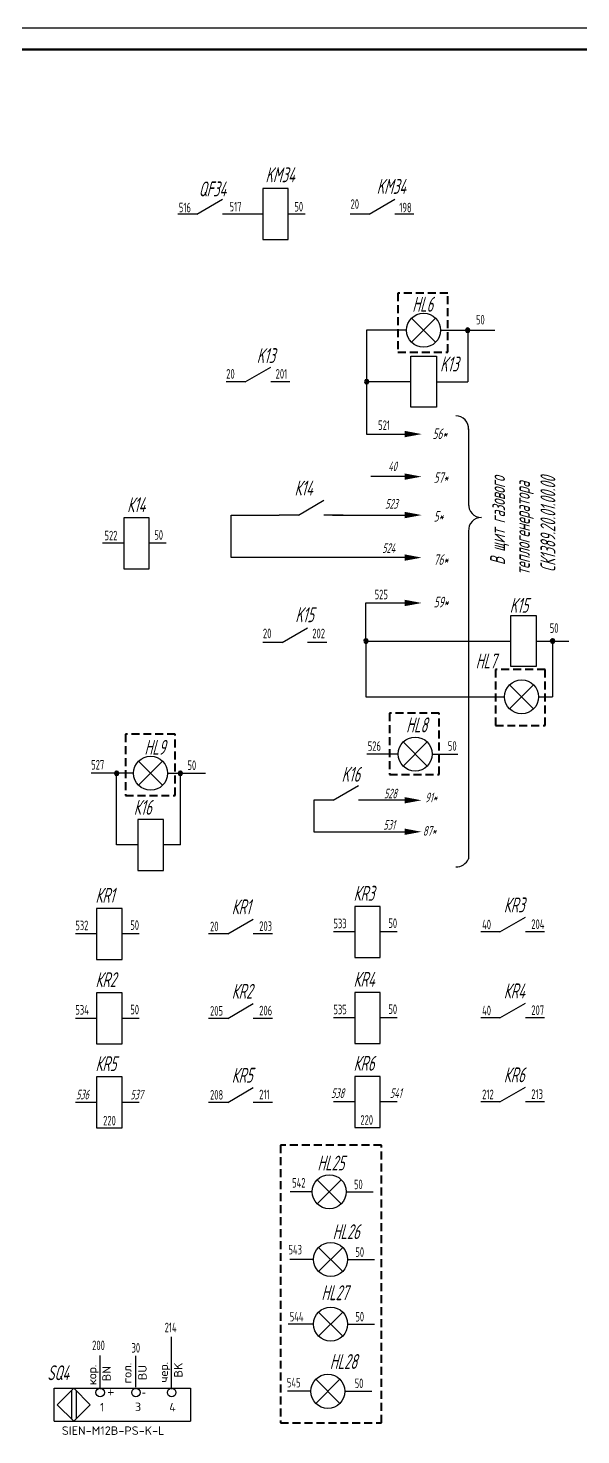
# Model space of a CAD drawing. Header units: millimetres. Extents: x 294 to 6216, y -3442 to 2720.
# Drawn here: x 2279.7 to 2409.6, y 478.6 to 809.3 of the extents above; entities that cross this region are included whole.
import ezdxf

# ---------------------------------------------------------------- set-up
doc = ezdxf.new("R2010")
doc.units = ezdxf.units.MM
doc.header["$LTSCALE"] = 15
for name, pattern in [('DOT', [0.25, 0, -0.25]), ('HIDDEN2', [0.1875, 0.125, -0.0625]), ('K5LT_BASIC', [0])]:
    doc.linetypes.add(name, pattern=pattern)
for name, color, linetype, lineweight in [('0.35 TEXT', 7, 'Continuous', 35), ('0.4 ТЕКСТ', 7, 'Continuous', 40), ('LWT 0.6', 7, 'Continuous', 50), ('LWT 0.7', 7, 'Continuous', 70)]:
    doc.layers.add(name, color=color, linetype=linetype, lineweight=lineweight)
doc.styles.add('33', font='gost.shx', dxfattribs={"width": 0.75, "oblique": 15, "height": 2.5})
doc.styles.add('34', font='gost.shx', dxfattribs={"width": 0.75, "oblique": 15, "height": 3.5})
doc.styles.add('OPIS', font='TXT.SHX', dxfattribs={"height": 1.5})
doc.styles.add('OPSI', font='ISI-ROMANS_PL.SHX', dxfattribs={"height": 1.5})

# ---------------------------------------------------------------- blocks, each defined once
blk = doc.blocks.new('Реле')
at = {"linetype": 'K5LT_BASIC'}
for p, q in [((5, 6), (5, -6)), ((11, 6), (5, 6)), ((11, -6), (11, 6)), ((5, 0), (0, 0)), ((15, 0), (11, 0)), ((5, -6), (11, -6))]:
    blk.add_line(p, q, dxfattribs=at)
blk = doc.blocks.new('НР контакт')
at = {"linetype": 'K5LT_BASIC'}
for p, q in [((4.5, 0), (10.5, 3.46)), ((4.5, 0), (0, 0)), ((15, 0), (10.5, 0))]:
    blk.add_line(p, q, dxfattribs=at)

msp = doc.modelspace()

# ---------------------------------------------------------------- linework, layer by layer
for p, q in [((2675.845, 809.294, -0.041), (1625.845, 809.294, -0.041)), ((2369.804, 735.447, -0.041), (2375.461, 741.104, -0.041)), ((2369.804, 741.104, -0.041), (2375.461, 735.447, -0.041)), ((2368.633, 738.276, -0.041), (2359.246, 738.276, -0.041)), ((2359.246, 738.276, -0.041), (2359.246, 730.152, -0.041)), ((2376.633, 738.276, -0.041), (2389.377, 738.276, -0.041)), ((2383.005, 738.276, -0.041), (2383.005, 726.173, -0.041)), ((2369.633, 720.173, -0.041), (2369.633, 732.173, -0.041)), ((2369.633, 732.173, -0.041), (2375.633, 732.173, -0.041)), ((2375.633, 732.173, -0.041), (2375.633, 720.173, -0.041)), ((2359.246, 730.152, -0.041), (2359.246, 713.867, -0.041)), ((2369.633, 726.173, -0.041), (2359.246, 726.173, -0.041)), ((2375.633, 726.173, -0.041), (2383.005, 726.173, -0.041)), ((2375.633, 720.173, -0.041), (2369.633, 720.173, -0.041)), ((2383.214, 715.133, -0.041), (2383.214, 697.061, -0.041)), ((2359.246, 713.867, -0.041), (2368.198, 713.867, -0.041)), ((2368.165, 703.867, -0.041), (2360.2, 703.867, -0.041)), ((2327.377, 694.832, -0.041), (2338.707, 694.832, -0.041)), ((2327.377, 684.832, -0.041), (2327.377, 694.832, -0.041)), ((2351.203, 694.832, -0.041), (2368.198, 694.832, -0.041)), ((2383.214, 691.047, -0.041), (2383.214, 613.98, -0.041)), ((2368.187, 684.832, -0.041), (2327.377, 684.832, -0.041)), ((2359.074, 665.206, -0.041), (2359.074, 674.163, -0.041)), ((2359.074, 674.163, -0.041), (2368.198, 674.163, -0.041)), ((2393.137, 659.206, -0.041), (2393.137, 671.206, -0.041)), ((2393.137, 671.206, -0.041), (2399.137, 671.206, -0.041)), ((2399.137, 671.206, -0.041), (2399.137, 659.206, -0.041)), ((2359.074, 665.206, -0.041), (2393.137, 665.206, -0.041)), ((2359.074, 665.206, -0.041), (2359.074, 652.086, -0.041)), ((2399.137, 665.206, -0.041), (2406.774, 665.206, -0.041)), ((2402.956, 665.206, -0.041), (2402.956, 652.086, -0.041)), ((2399.137, 659.206, -0.041), (2393.137, 659.206, -0.041)), ((2392.858, 649.258, -0.041), (2398.515, 654.915, -0.041)), ((2392.858, 654.915, -0.041), (2398.515, 649.258, -0.041)), ((2359.074, 652.086, -0.041), (2391.686, 652.086, -0.041)), ((2399.686, 652.086, -0.041), (2402.956, 652.086, -0.041)), ((2366.667, 638.656, -0.041), (2359.317, 638.656, -0.041)), ((2367.838, 635.828, -0.041), (2373.495, 641.485, -0.041)), ((2367.838, 641.485, -0.041), (2373.495, 635.828, -0.041)), ((2374.667, 638.656, -0.041), (2380.668, 638.656, -0.041)), ((2305.627, 631.299, -0.041), (2311.284, 636.956, -0.041)), ((2305.627, 636.956, -0.041), (2311.284, 631.299, -0.041)), ((2304.455, 634.127, -0.041), (2294.469, 634.127, -0.041)), ((2300.455, 617.279, -0.041), (2300.455, 634.127, -0.041)), ((2312.455, 634.127, -0.041), (2321.319, 634.127, -0.041)), ((2315.455, 617.279, -0.041), (2315.455, 634.127, -0.041)), ((2346.867, 627.785, -0.041), (2346.867, 620.38, -0.041)), ((2368.149, 627.785, -0.041), (2361.867, 627.785, -0.041)), ((2346.867, 620.38, -0.041), (2368.149, 620.38, -0.041)), ((2346.453, 535.765, -0.041), (2341.259, 535.765, -0.041)), ((2347.624, 532.937, -0.041), (2353.281, 538.593, -0.041)), ((2347.624, 538.593, -0.041), (2353.281, 532.937, -0.041)), ((2354.453, 535.765, -0.041), (2360.781, 535.765, -0.041)), ((2347.955, 517.024, -0.041), (2353.611, 522.681, -0.041)), ((2347.955, 522.681, -0.041), (2353.611, 517.024, -0.041)), ((2346.783, 519.853, -0.041), (2341.178, 519.853, -0.041)), ((2354.783, 519.853, -0.041), (2361.112, 519.853, -0.041)), ((2347.955, 501.819, -0.041), (2353.611, 507.476, -0.041)), ((2347.955, 507.476, -0.041), (2353.611, 501.819, -0.041)), ((2346.783, 504.648, -0.041), (2340.817, 504.648, -0.041)), ((2354.783, 504.648, -0.041), (2361.112, 504.648, -0.041)), ((2313.402, 489.581, -0.041), (2313.402, 501.637, -0.041)), ((2296.596, 489.581, -0.041), (2296.596, 497.264, -0.041)), ((2304.999, 489.812, -0.041), (2304.999, 497.212, -0.041)), ((2285.785, 489.549, -0.041), (2317.836, 489.549, -0.041)), ((2285.785, 481.813, -0.041), (2285.785, 489.549, -0.041)), ((2290.389, 489.549, -0.041), (2286.521, 485.681, -0.041)), ((2290.389, 489.549, -0.041), (2294.257, 485.681, -0.041)), ((2296.596, 489.549, -0.041), (2296.596, 489.318, -0.041)), ((2304.999, 489.549, -0.041), (2304.999, 489.318, -0.041)), ((2313.402, 489.549, -0.041), (2313.402, 489.318, -0.041)), ((2317.836, 489.549, -0.041), (2317.836, 481.813, -0.041)), ((2347.301, 486.009, -0.041), (2352.958, 491.666, -0.041)), ((2347.301, 491.666, -0.041), (2352.958, 486.009, -0.041)), ((2289.857, 489.017, -0.041), (2289.857, 482.345, -0.041)), ((2290.921, 489.017, -0.041), (2290.921, 482.345, -0.041)), ((2346.13, 488.838, -0.041), (2340.604, 488.838, -0.041)), ((2354.13, 488.838, -0.041), (2360.502, 488.838, -0.041)), ((2286.521, 485.681, -0.041), (2290.389, 481.813, -0.041)), ((2294.257, 485.681, -0.041), (2290.389, 481.813, -0.041)), ((2285.785, 481.813, -0.041), (2317.836, 481.813, -0.041))]:
    msp.add_line(p, q)
at = {"elevation": -0.041}
for points in [[(2368.198, 713.867, 1.5, 0, 0), (2372.198, 713.862, 0, 0, 0)], [(2368.165, 703.867, 1.5, 0, 0), (2372.165, 703.862, 0, 0, 0)], [(2368.198, 694.832, 1.5, 0, 0), (2372.198, 694.827, 0, 0, 0)], [(2368.187, 684.832, 1.5, 0, 0), (2372.187, 684.827, 0, 0, 0)], [(2368.198, 674.163, 1.5, 0, 0), (2372.198, 674.158, 0, 0, 0)], [(2368.149, 627.785, 1.5, 0, 0), (2372.148, 627.78, 0, 0, 0)], [(2368.149, 620.38, 1.5, 0, 0), (2372.148, 620.375, 0, 0, 0)]]:
    msp.add_lwpolyline(points, format="xyseb", dxfattribs=at)
for centre, radius in [((2372.633, 738.276, -0.041), 4), ((2395.686, 652.086, -0.041), 4), ((2370.667, 638.656, -0.041), 4), ((2308.455, 634.127, -0.041), 4), ((2350.453, 535.765, -0.041), 4), ((2350.783, 519.853, -0.041), 4), ((2350.783, 504.648, -0.041), 4), ((2350.13, 488.838, -0.041), 4), ((2296.596, 488.549, -0.041), 1), ((2304.999, 488.549, -0.041), 1), ((2313.402, 488.549, -0.041), 1)]:
    msp.add_circle(centre, radius)
for centre, radius, start, end in [((2380.214, 715.133, -0.041), 3.007, 356.11247, 90), ((2386.214, 697.265, -0.041), 3.007, 176.11247, 270), ((2386.214, 691.251, -0.041), 3.007, 90, 183.88753), ((2380.282, 615.382, -0.041), 3.25, 268.78817, 334.43044)]:
    msp.add_arc(centre, radius, start, end)
at = {"layer": '0.4 ТЕКСТ', "linetype": 'HIDDEN2', "elevation": -0.02}
for points in [[(2366.614, 733.158), (2378.323, 733.158), (2378.323, 746.982), (2366.614, 746.982)], [(2389.512, 645.398), (2401.221, 645.398), (2401.221, 658.487), (2389.512, 658.487)], [(2364.617, 633.848), (2376.327, 633.848), (2376.327, 648.225), (2364.617, 648.225)], [(2302.538, 628.909), (2314.247, 628.909), (2314.247, 643.286), (2302.538, 643.286)], [(2339.002, 481.459), (2362.747, 481.459), (2362.747, 546.668), (2339.002, 546.668)]]:
    msp.add_lwpolyline(points, close=True, dxfattribs=at)
at = {"layer": 'LWT 0.6'}
msp.add_line((1645.845, 804.294, -0.041), (2670.845, 804.294, -0.041), dxfattribs=at)
at = {"layer": 'LWT 0.7'}
for centre, start, end in [((2383.005, 738.276, -0.041), 0, 180), ((2383.005, 738.276, -0.041), 180, 0), ((2359.246, 726.173, -0.041), 0, 180), ((2359.246, 726.173, -0.041), 180, 0), ((2359.074, 665.206, -0.041), 0, 180), ((2359.074, 665.206, -0.041), 180, 0), ((2402.956, 665.206, -0.041), 0, 180), ((2402.956, 665.206, -0.041), 180, 0), ((2300.455, 634.127, -0.041), 0, 180), ((2300.455, 634.127, -0.041), 180, 0), ((2315.455, 634.127, -0.041), 0, 180), ((2315.455, 634.127, -0.041), 180, 0)]:
    msp.add_arc(centre, 0.375, start, end, dxfattribs=at)

# ---------------------------------------------------------------- block references
for name, p in [('Реле', (2329.824, 765.595, -0.041)), ('НР контакт', (2314.824, 765.595, -0.041)), ('НР контакт', (2355.376, 765.595, -0.041)), ('НР контакт', (2326.218, 726.173, -0.041)), ('НР контакт', (2338.707, 694.832, -0.041)), ('Реле', (2297.119, 688.198, -0.041)), ('НР контакт', (2334.854, 664.869, -0.041)), ('НР контакт', (2346.867, 627.785, -0.041)), ('Реле', (2300.455, 617.279, -0.041)), ('Реле', (2290.765, 596.363, -0.041)), ('Реле', (2351.448, 596.816, -0.041)), ('НР контакт', (2322.09, 596.363, -0.041)), ('НР контакт', (2386.063, 596.816, -0.041)), ('Реле', (2290.765, 576.51, -0.041)), ('Реле', (2351.448, 576.606, -0.041)), ('НР контакт', (2322.09, 576.51, -0.041)), ('НР контакт', (2386.063, 576.606, -0.041)), ('Реле', (2290.765, 556.773, -0.041)), ('Реле', (2351.448, 556.869, -0.041)), ('НР контакт', (2322.09, 556.773, -0.041)), ('НР контакт', (2386.063, 556.869, -0.041))]:
    msp.add_blockref(name, p)

# ---------------------------------------------------------------- texts
at = {"lineweight": 0, "char_height": 2, "width": 19.057, "attachment_point": 1, "rotation": 90, "style": 'OPIS'}
for s, insert in [('кор.', (2293.688, 490.284, -0.041)), ('BN', (2297.099, 491.21, -0.041)), ('гол.', (2301.946, 490.682, -0.041)), ('BU', (2305.527, 491.46, -0.041)), ('чер.', (2310.519, 490.908, -0.041)), ('BK', (2313.955, 492.084, -0.041))]:
    msp.add_mtext(s, dxfattribs=dict(at, insert=insert))
at = {"linetype": 'DOT', "char_height": 2, "width": 1.7, "attachment_point": 1, "style": 'OPSI'}
for s, insert in [('+', (2298.302, 489.604, -0.041)), ('-', (2306.403, 489.665, -0.041))]:
    msp.add_mtext(s, dxfattribs=dict(at, insert=insert))
at = {"lineweight": 0, "insert": (2287.573, 480.604, -0.041), "char_height": 2, "width": 19.05703, "attachment_point": 1, "style": 'OPIS'}
msp.add_mtext('SIEN-M12B-PS-K-L', dxfattribs=at)
at = {"style": 'OPIS', "flags": 4}
for tag, p in [('3', (2304.77, 484.183, -0.041)), ('1', (2296.544, 484.1, -0.041)), ('4', (2312.825, 484.1, -0.041))]:
    msp.add_attdef(tag, p, 'Z', height=2, dxfattribs=at)
at = {"layer": '0.35 TEXT', "oblique": 15}
for s, height, style, width, p in [('KM34', 3.5, '34', 0.75, (2335.454, 773.063, -0.041)), ('KM34', 3.5, '34', 0.75, (2361.602, 770.33, -0.041)), ('QF34', 3.5, '34', 0.75, (2319.766, 769.746, -0.041)), ('HL6', 3.5, '34', 0.75, (2369.985, 742.637, -0.041)), ('K13', 3.5, '34', 0.75, (2333.406, 730.566, -0.041)), ('K13', 3.5, '34', 0.75, (2376.525, 728.571, -0.041)), ('56*', 2.5, '33', 0.8, (2374.707, 712.697, -0.041)), ('57*', 2.5, '33', 0.8, (2374.99, 702.406, -0.041)), ('К14', 3.5, '34', 0.75, (2342.289, 699.429, -0.041)), ('К14', 3.5, '34', 0.75, (2302.931, 695.502, -0.041)), ('5*', 2.5, '33', 0.8, (2374.99, 693.304, -0.041)), ('76*', 2.5, '33', 0.8, (2374.99, 683.12, -0.041)), ('59*', 2.5, '33', 0.8, (2374.99, 673.125, -0.041)), ('K15', 3.5, '34', 0.75, (2392.899, 671.867, -0.041)), ('K15', 3.5, '34', 0.75, (2342.472, 669.638, -0.041)), ('HL7', 3.5, '34', 0.75, (2384.886, 658.766, -0.041)), ('HL8', 3.5, '34', 0.75, (2368.546, 643.745, -0.041)), ('HL9', 3.5, '34', 0.75, (2307.001, 638.483, -0.041)), ('K16', 3.5, '34', 0.75, (2353.362, 632.143, -0.041)), ('91*', 2.25, '33', 0.8, (2372.999, 627.31, -0.041)), ('К16', 3.5, '34', 0.75, (2304.497, 624.376, -0.041)), ('87*', 2.25, '33', 0.8, (2372.467, 619.474, -0.041)), ('КR1', 3.5, '34', 0.75, (2295.485, 603.706, -0.041)), ('КR3', 3.5, '34', 0.75, (2356.167, 604.158, -0.041)), ('КR1', 3.5, '34', 0.75, (2327.516, 600.981, -0.041)), ('КR3', 3.5, '34', 0.75, (2391.49, 601.434, -0.041)), ('КR2', 3.5, '34', 0.75, (2295.485, 583.852, -0.041)), ('КR4', 3.5, '34', 0.75, (2356.167, 583.948, -0.041)), ('КR2', 3.5, '34', 0.75, (2327.516, 581.128, -0.041)), ('КR4', 3.5, '34', 0.75, (2391.49, 581.224, -0.041)), ('КR5', 3.5, '34', 0.75, (2295.485, 564.116, -0.041)), ('КR6', 3.5, '34', 0.75, (2356.167, 564.212, -0.041)), ('КR5', 3.5, '34', 0.75, (2327.516, 561.392, -0.041)), ('КR6', 3.5, '34', 0.75, (2391.49, 561.488, -0.041)), ('HL25', 3.5, '34', 0.75, (2347.664, 540.752, -0.041)), ('HL26', 3.5, '34', 0.75, (2351.261, 524.618, -0.041)), ('HL27', 3.5, '34', 0.75, (2348.603, 510.268, -0.041)), ('HL28', 3.5, '34', 0.75, (2350.593, 494.098, -0.041)), ('SQ4', 3.5, '34', 0.75, (2284.157, 491.449, -0.041))]:
    msp.add_text(s, height=height, dxfattribs=dict(at, style=style, width=width)).set_placement(p)
at = {"layer": '0.35 TEXT', "style": '33', "width": 0.774574}
for s, p in [('516', (2315.105, 765.991, -0.041)), ('517', (2327.016, 766.211, -0.041)), ('50', (2342.256, 766.185, -0.041)), ('20', (2355.47, 766.818, -0.041)), ('198', (2366.922, 765.993, -0.041)), ('50', (2384.948, 739.634, -0.041)), ('20', (2326.234, 726.896, -0.041)), ('201', (2337.848, 726.896, -0.041)), ('521', (2361.963, 714.832, -0.041)), ('50', (2309.323, 689.027, -0.041)), ('522', (2297.61, 688.883, -0.041)), ('525', (2361.126, 675.035, -0.041)), ('20', (2334.865, 665.874, -0.041)), ('202', (2346.479, 665.874, -0.041)), ('50', (2402.308, 667.138, -0.041)), ('526', (2359.515, 639.406, -0.041)), ('50', (2378.353, 639.421, -0.041)), ('527', (2294.488, 635.011, -0.041)), ('50', (2317.12, 634.901, -0.041)), ('532', (2290.749, 597.242, -0.041)), ('50', (2303.677, 597.313, -0.041)), ('20', (2322.429, 597.001, -0.041)), ('203', (2333.991, 597.083, -0.041)), ('533', (2351.431, 597.695, -0.041)), ('50', (2364.359, 597.766, -0.041)), ('40', (2386.403, 597.454, -0.041)), ('204', (2397.965, 597.536, -0.041)), ('534', (2290.749, 577.389, -0.041)), ('50', (2303.677, 577.46, -0.041)), ('205', (2322.429, 577.148, -0.041)), ('206', (2333.991, 577.23, -0.041)), ('535', (2351.431, 577.485, -0.041)), ('50', (2364.359, 577.556, -0.041)), ('40', (2386.403, 577.244, -0.041)), ('207', (2397.965, 577.326, -0.041)), ('208', (2322.429, 557.411, -0.041)), ('211', (2333.991, 557.493, -0.041)), ('212', (2386.403, 557.507, -0.041)), ('213', (2397.965, 557.589, -0.041)), ('220', (2297.3, 551.351, -0.041)), ('220', (2357.777, 551.51, -0.041)), ('542', (2341.739, 536.745, -0.041)), ('50', (2356.262, 536.361, -0.041)), ('543', (2340.862, 521.018, -0.041)), ('50', (2356.592, 520.448, -0.041)), ('544', (2341.154, 505.269, -0.041)), ('50', (2356.592, 505.243, -0.041)), ('214', (2311.759, 502.728, -0.041)), ('200', (2294.712, 498.515, -0.041)), ('30', (2303.968, 497.937, -0.041)), ('545', (2340.498, 489.757, -0.041)), ('50', (2356.425, 489.589, -0.041))]:
    msp.add_text(s, height=2.25, dxfattribs=at).set_placement(p)
at = {"layer": '0.35 TEXT', "style": '34', "oblique": 15, "width": 0.75}
for s, p in [('СК1389.20.01.00.00', (2403.614, 681.461, -0.041)), ('В щит газового', (2391.783, 683.085, -0.041)), ('теплогенератора', (2397.618, 680.703, -0.041))]:
    msp.add_text(s, height=3.5, rotation=90, dxfattribs=at).set_placement(p)
at = {"layer": '0.35 TEXT', "char_height": 2.25, "width": 8.63114, "attachment_point": 1, "style": '33'}
for s, insert in [('40', (2364.3, 707.412, -0.041)), ('528', (2363.304, 630.491, -0.041)), ('531', (2363.178, 623.121, -0.041))]:
    msp.add_mtext(s, dxfattribs=dict(at, insert=insert))
at = {"layer": '0.35 TEXT', "color": 6, "char_height": 2.25, "width": 8.63114, "attachment_point": 1, "style": '33'}
for s, insert in [('523', (2363.584, 698.591, -0.041)), ('524', (2362.891, 688.19, -0.041)), ('536', (2290.902, 559.73, -0.041)), ('537', (2303.649, 559.71, -0.041)), ('538', (2350.872, 560.052, -0.041)), ('541', (2364.685, 560.068, -0.041))]:
    msp.add_mtext(s, dxfattribs=dict(at, insert=insert))

doc.saveas('drawing.dxf')
